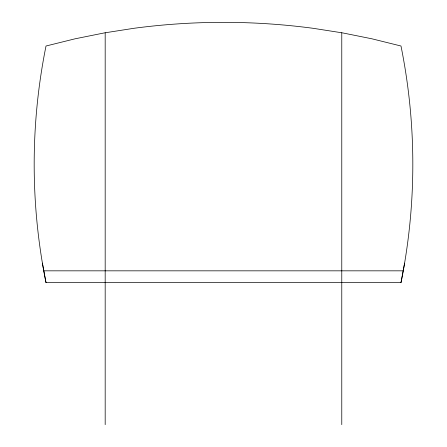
<?xml version="1.0" encoding="UTF-8"?>
<svg xmlns="http://www.w3.org/2000/svg" width="447" height="447" viewBox="0 0 447 447"><rect width="100%" height="100%" fill="white"/><g stroke="black" fill="none" stroke-linecap="round" stroke-linejoin="round"><path stroke-width="0.67" d="M42.409 263.143L46.013 282.66L400.987 282.66L404.591 263.143M43.828 270.832L403.172 270.832M341.776 32.776L341.776 424.65M105.179 32.782L105.179 424.65M46.013 282.66A597.533 597.533 0 0 1 46.013 46.013L75.062 38.811L104.402 32.899L133.971 28.29A677.401 677.401 0 0 1 313.029 28.29L342.598 32.899L371.938 38.811L400.987 46.013A597.533 597.533 0 0 1 400.987 282.66"/></g></svg>
